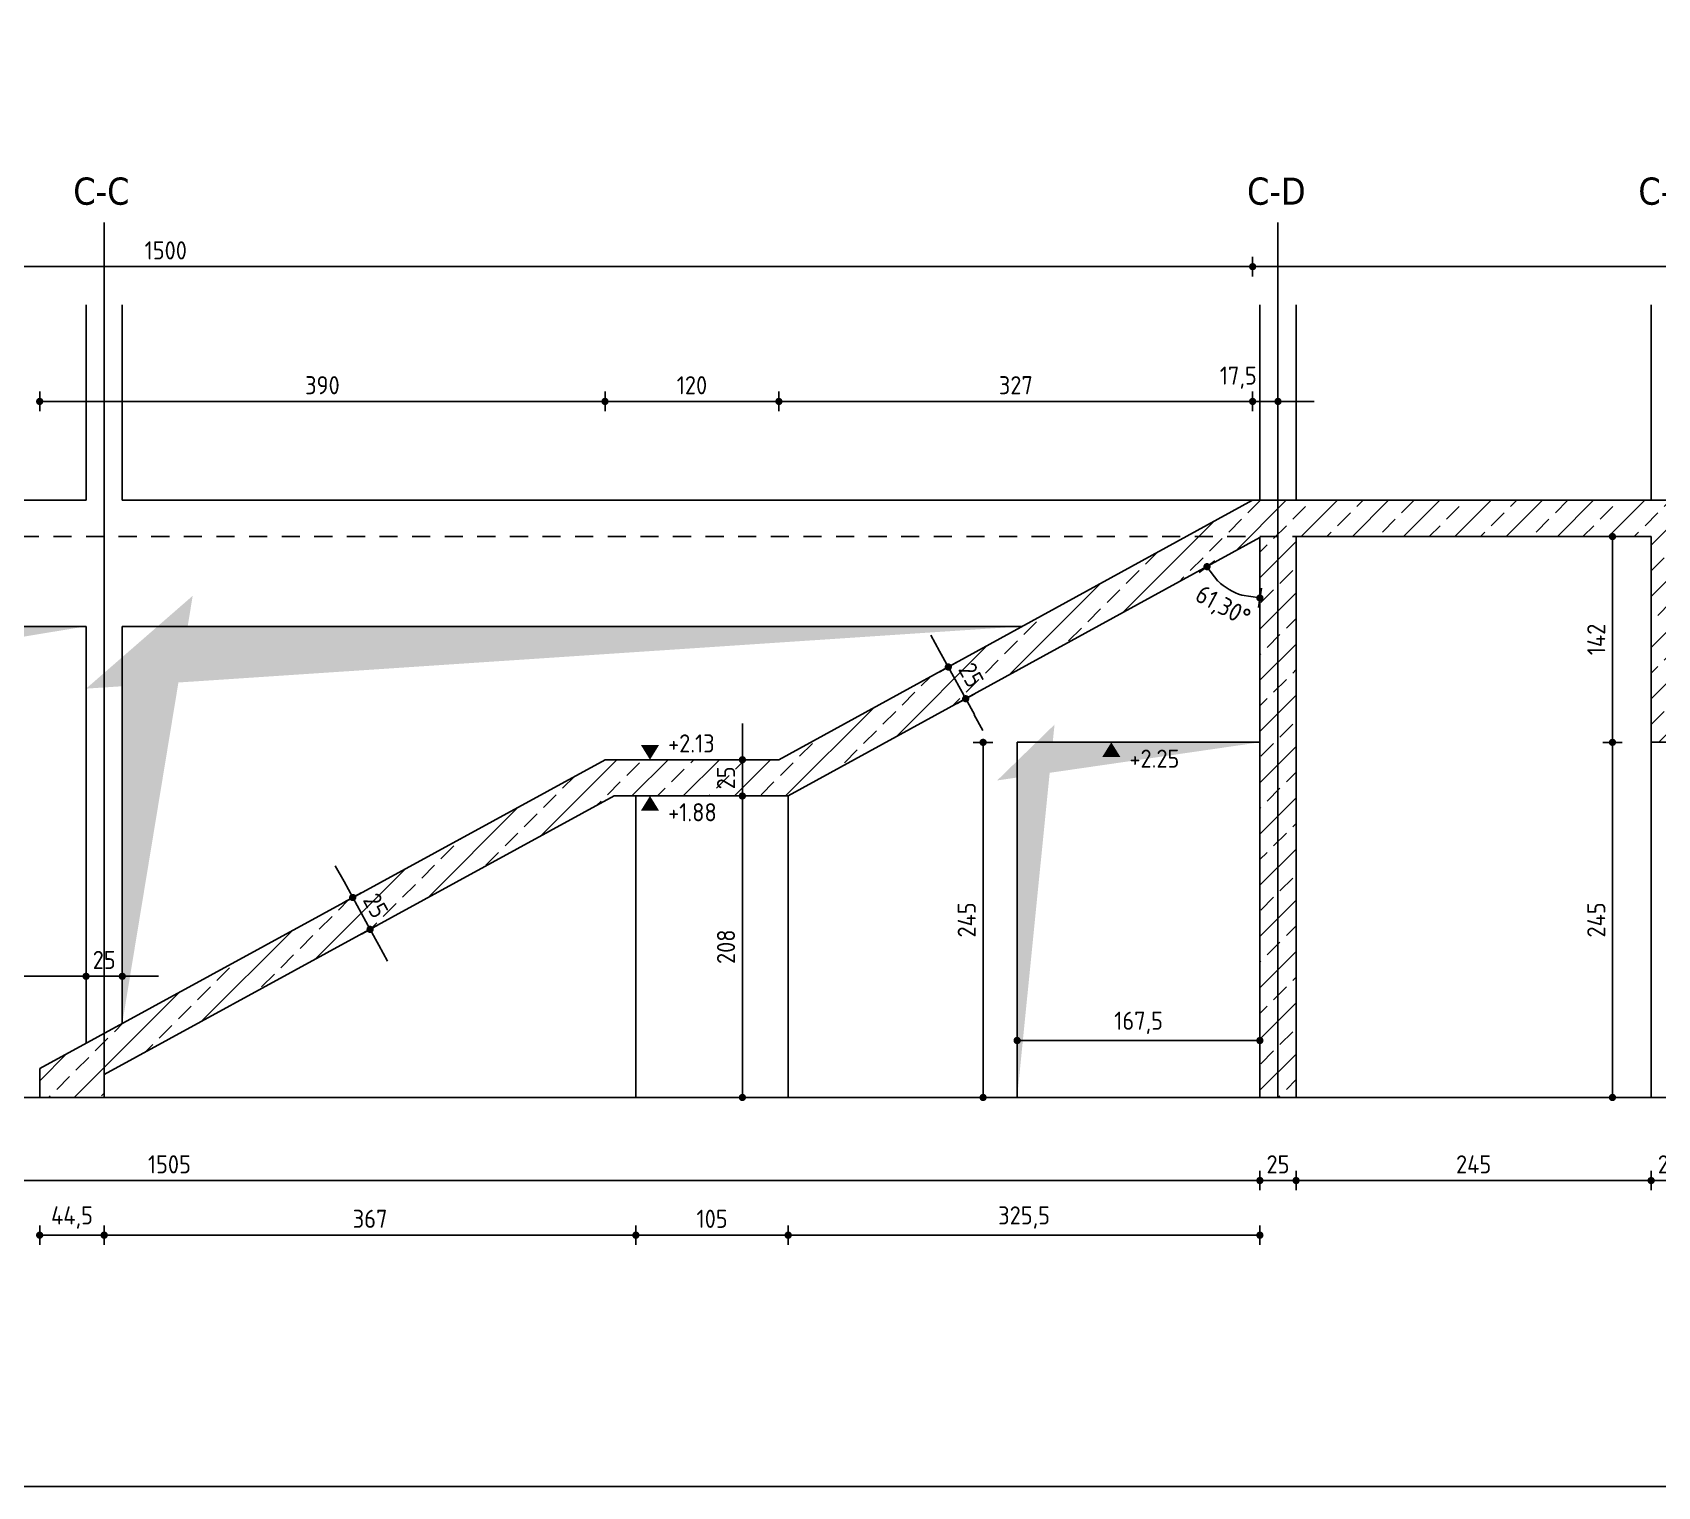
# Model space of a CAD drawing. Extents: x 399 to 532, y -4 to 185.
# Drawn here: x 432.1 to 443.31, y 143.67 to 153.7 of the extents above; entities that cross this region are included whole.
import ezdxf

# ---------------------------------------------------------------- set-up
doc = ezdxf.new("R2010")
doc.units = 0
doc.header["$LTSCALE"] = 0.5
doc.header["$MEASUREMENT"] = 0
doc.header["$PDMODE"] = 2
doc.linetypes.add('AUSGEZOGEN', pattern=[1000.01, 1000, 0.01])
doc.linetypes.add('HIDDEN', pattern=[0.375, 0.25, -0.125])
doc.layers.get('Defpoints').update_dxf_attribs({"linetype": 'CONTINUOUS'})
for name, color, linetype in [('ACHSEN', 7, 'CONTINUOUS'), ('BETON', 7, 'CONTINUOUS'), ('Decke', 7, 'CONTINUOUS'), ('koten', 7, 'CONTINUOUS'), ('MASSE', 7, 'CONTINUOUS'), ('OBJEKT', 7, 'CONTINUOUS'), ('RAHMEN', 7, 'CONTINUOUS'), ('SCHATTEN', 253, 'CONTINUOUS'), ('VERDECKT', 7, 'CONTINUOUS')]:
    doc.layers.add(name, color=color, linetype=linetype)
doc.layers.add('ANSICHTSFENSTER', color=7, linetype='CONTINUOUS', plot=False)
doc.styles.add('HELV', font='tahoma.ttf')
doc.styles.add('TXT', font='isocp.shx')
doc.dimstyles.new('DOT_I', dxfattribs={"dimscale": 0.5, "dimtxt": 0.25, "dimasz": 0.25, "dimexe": 0.1, "dimexo": 0.3, "dimgap": 0.1, "dimtad": 1, "dimdec": 3, "dimzin": 3, "dimtxsty": 'TXT', "dimblk": 'DOT', "dimblk1": 'DOT', "dimblk2": 'DOT', "dimsah": 1, "dimcen": 0.1, "dimse1": 1, "dimse2": 1, "dimazin": 0, "dimtfac": 1, "dimtdec": 4, "dimtix": 1, "dimtmove": 2, "dimatfit": 3, "dimldrblk": 'DOT', "dimfxl": 0.7, "dimfxlon": 1, "dimtvp": 1, "dimtolj": 1, "dimtzin": 0, "dimarcsym": 0})

# ---------------------------------------------------------------- blocks, each defined once
blk = doc.blocks.new('DOT')
at = {"layer": 'MASSE', "color": 7, "linetype": 'Continuous'}
for p, q in [((0, 0), (-1, 0)), ((0, 0.54), (0, -0.54))]:
    blk.add_line(p, q, dxfattribs=at)
at = {"layer": 'MASSE', "color": 7, "linetype": 'Continuous', "const_width": 0.2}
blk.add_lwpolyline([(-0.1, 0, 1), (0.1, 0, 1)], format="xyb", close=True, dxfattribs=at)
blk = doc.blocks.new('*D416')
at = {"layer": 'Defpoints', "color": 0, "linetype": 'AUSGEZOGEN', "transparency": 16777216}
for p in [(442.999, 148.807), (442.999, 146.357), (442.999, 146.357)]:
    blk.add_point(p, dxfattribs=at)
at = {"layer": 'MASSE', "color": 0, "linetype": 'AUSGEZOGEN', "lineweight": -2, "transparency": 16777216}
blk.add_line((442.999, 148.682), (442.999, 146.482), dxfattribs=at)
at = {"layer": 'MASSE', "color": 0, "linetype": 'AUSGEZOGEN', "lineweight": -2, "transparency": 16777216, "xscale": 0.125, "yscale": 0.125, "zscale": 0.125}
for p, rotation in [((442.999, 148.807), 90), ((442.999, 146.357), 270)]:
    blk.add_blockref('DOT', p, dxfattribs=dict(at, rotation=rotation))
at = {"layer": 'MASSE', "color": 0, "linetype": 'AUSGEZOGEN', "transparency": 16777216, "insert": (442.887, 147.582), "char_height": 0.125, "attachment_point": 5, "rotation": 90, "style": 'TXT'}
blk.add_mtext('\\A1;245', dxfattribs=at)
blk = doc.blocks.new('*D417')
at = {"layer": 'Defpoints', "color": 0, "linetype": 'AUSGEZOGEN', "transparency": 16777216}
for p in [(442.999, 150.227), (442.999, 150.227), (442.999, 148.807)]:
    blk.add_point(p, dxfattribs=at)
at = {"layer": 'MASSE', "color": 0, "linetype": 'AUSGEZOGEN', "lineweight": -2, "transparency": 16777216}
blk.add_line((442.999, 148.932), (442.999, 150.102), dxfattribs=at)
at = {"layer": 'MASSE', "color": 0, "linetype": 'AUSGEZOGEN', "lineweight": -2, "transparency": 16777216, "xscale": 0.125, "yscale": 0.125, "zscale": 0.125}
for p, rotation in [((442.999, 150.227), 90), ((442.999, 148.807), 270)]:
    blk.add_blockref('DOT', p, dxfattribs=dict(at, rotation=rotation))
at = {"layer": 'MASSE', "color": 0, "linetype": 'AUSGEZOGEN', "transparency": 16777216, "insert": (442.887, 149.517), "char_height": 0.125, "attachment_point": 5, "rotation": 90, "style": 'TXT'}
blk.add_mtext('\\A1;142', dxfattribs=at)
blk = doc.blocks.new('okrd_u')
at = {"layer": 'koten', "color": 7, "linetype": 'Continuous'}
blk.add_solid([(-0.125, -0.202), (0.125, -0.202), (0, 0)], dxfattribs=at)
at = {"layer": 'koten', "style": 'TXT'}
blk.add_attdef('OKRD', (0.25, -0.35), '', height=0.25, dxfattribs=at)
blk = doc.blocks.new('*D418')
at = {"layer": 'Defpoints', "color": 0, "linetype": 'AUSGEZOGEN', "transparency": 16777216}
for p in [(432.146, 145.407), (432.146, 145.407), (432.591, 145.407)]:
    blk.add_point(p, dxfattribs=at)
at = {"layer": 'MASSE', "color": 0, "linetype": 'AUSGEZOGEN', "lineweight": -2, "transparency": 16777216}
blk.add_line((432.466, 145.407), (432.271, 145.407), dxfattribs=at)
at = {"layer": 'MASSE', "color": 0, "linetype": 'AUSGEZOGEN', "lineweight": -2, "transparency": 16777216, "xscale": 0.125, "yscale": 0.125, "zscale": 0.125, "rotation": 180}
blk.add_blockref('DOT', (432.146, 145.407), dxfattribs=at)
at = {"layer": 'MASSE', "color": 0, "linetype": 'AUSGEZOGEN', "lineweight": -2, "transparency": 16777216, "xscale": 0.125, "yscale": 0.125, "zscale": 0.125}
blk.add_blockref('DOT', (432.591, 145.407), dxfattribs=at)
at = {"layer": 'MASSE', "color": 0, "linetype": 'AUSGEZOGEN', "transparency": 16777216, "insert": (432.369, 145.529), "char_height": 0.125, "attachment_point": 5, "style": 'TXT'}
blk.add_mtext('\\A1;44,5', dxfattribs=at)
blk = doc.blocks.new('*D419')
at = {"layer": 'Defpoints', "color": 0, "linetype": 'AUSGEZOGEN', "transparency": 16777216}
for p in [(432.591, 145.407), (436.26, 145.407), (436.26, 145.407)]:
    blk.add_point(p, dxfattribs=at)
at = {"layer": 'MASSE', "color": 0, "linetype": 'AUSGEZOGEN', "lineweight": -2, "transparency": 16777216}
blk.add_line((432.716, 145.407), (436.135, 145.407), dxfattribs=at)
at = {"layer": 'MASSE', "color": 0, "linetype": 'AUSGEZOGEN', "lineweight": -2, "transparency": 16777216, "xscale": 0.125, "yscale": 0.125, "zscale": 0.125, "rotation": 180}
blk.add_blockref('DOT', (432.591, 145.407), dxfattribs=at)
at = {"layer": 'MASSE', "color": 0, "linetype": 'AUSGEZOGEN', "lineweight": -2, "transparency": 16777216, "xscale": 0.125, "yscale": 0.125, "zscale": 0.125}
blk.add_blockref('DOT', (436.26, 145.407), dxfattribs=at)
at = {"layer": 'MASSE', "color": 0, "linetype": 'AUSGEZOGEN', "transparency": 16777216, "insert": (434.426, 145.52), "char_height": 0.125, "attachment_point": 5, "style": 'TXT'}
blk.add_mtext('\\A1;367', dxfattribs=at)
blk = doc.blocks.new('*D420')
at = {"layer": 'Defpoints', "color": 0, "linetype": 'AUSGEZOGEN', "transparency": 16777216}
for p in [(436.26, 145.407), (437.311, 145.407), (437.311, 145.407)]:
    blk.add_point(p, dxfattribs=at)
at = {"layer": 'MASSE', "color": 0, "linetype": 'AUSGEZOGEN', "lineweight": -2, "transparency": 16777216}
blk.add_line((436.385, 145.407), (437.186, 145.407), dxfattribs=at)
at = {"layer": 'MASSE', "color": 0, "linetype": 'AUSGEZOGEN', "lineweight": -2, "transparency": 16777216, "xscale": 0.125, "yscale": 0.125, "zscale": 0.125, "rotation": 180}
blk.add_blockref('DOT', (436.26, 145.407), dxfattribs=at)
at = {"layer": 'MASSE', "color": 0, "linetype": 'AUSGEZOGEN', "lineweight": -2, "transparency": 16777216, "xscale": 0.125, "yscale": 0.125, "zscale": 0.125}
blk.add_blockref('DOT', (437.311, 145.407), dxfattribs=at)
at = {"layer": 'MASSE', "color": 0, "linetype": 'AUSGEZOGEN', "transparency": 16777216, "insert": (436.786, 145.52), "char_height": 0.125, "attachment_point": 5, "style": 'TXT'}
blk.add_mtext('\\A1;105', dxfattribs=at)
blk = doc.blocks.new('*D421')
at = {"layer": 'Defpoints', "color": 0, "linetype": 'AUSGEZOGEN', "transparency": 16777216}
for p in [(437.311, 145.407), (440.566, 145.407), (440.566, 145.407)]:
    blk.add_point(p, dxfattribs=at)
at = {"layer": 'MASSE', "color": 0, "linetype": 'AUSGEZOGEN', "lineweight": -2, "transparency": 16777216}
blk.add_line((437.436, 145.407), (440.441, 145.407), dxfattribs=at)
at = {"layer": 'MASSE', "color": 0, "linetype": 'AUSGEZOGEN', "lineweight": -2, "transparency": 16777216, "xscale": 0.125, "yscale": 0.125, "zscale": 0.125, "rotation": 180}
blk.add_blockref('DOT', (437.311, 145.407), dxfattribs=at)
at = {"layer": 'MASSE', "color": 0, "linetype": 'AUSGEZOGEN', "lineweight": -2, "transparency": 16777216, "xscale": 0.125, "yscale": 0.125, "zscale": 0.125}
blk.add_blockref('DOT', (440.566, 145.407), dxfattribs=at)
at = {"layer": 'MASSE', "color": 0, "linetype": 'AUSGEZOGEN', "transparency": 16777216, "insert": (438.939, 145.529), "char_height": 0.125, "attachment_point": 5, "style": 'TXT'}
blk.add_mtext('\\A1;325,5', dxfattribs=at)
blk = doc.blocks.new('*D422')
at = {"layer": 'Defpoints', "color": 0, "linetype": 'AUSGEZOGEN', "transparency": 16777216}
for p in [(432.146, 151.159), (432.146, 151.159), (436.047, 151.159)]:
    blk.add_point(p, dxfattribs=at)
at = {"layer": 'MASSE', "color": 0, "linetype": 'AUSGEZOGEN', "lineweight": -2, "transparency": 16777216}
blk.add_line((435.922, 151.159), (432.271, 151.159), dxfattribs=at)
at = {"layer": 'MASSE', "color": 0, "linetype": 'AUSGEZOGEN', "lineweight": -2, "transparency": 16777216, "xscale": 0.125, "yscale": 0.125, "zscale": 0.125, "rotation": 180}
blk.add_blockref('DOT', (432.146, 151.159), dxfattribs=at)
at = {"layer": 'MASSE', "color": 0, "linetype": 'AUSGEZOGEN', "lineweight": -2, "transparency": 16777216, "xscale": 0.125, "yscale": 0.125, "zscale": 0.125}
blk.add_blockref('DOT', (436.047, 151.159), dxfattribs=at)
at = {"layer": 'MASSE', "color": 0, "linetype": 'AUSGEZOGEN', "transparency": 16777216, "insert": (434.097, 151.271), "char_height": 0.125, "attachment_point": 5, "style": 'TXT'}
blk.add_mtext('\\A1;390', dxfattribs=at)
blk = doc.blocks.new('*D423')
at = {"layer": 'Defpoints', "color": 0, "linetype": 'AUSGEZOGEN', "transparency": 16777216}
for p in [(436.047, 151.159), (437.247, 151.159), (437.247, 151.159)]:
    blk.add_point(p, dxfattribs=at)
at = {"layer": 'MASSE', "color": 0, "linetype": 'AUSGEZOGEN', "lineweight": -2, "transparency": 16777216}
blk.add_line((436.172, 151.159), (437.122, 151.159), dxfattribs=at)
at = {"layer": 'MASSE', "color": 0, "linetype": 'AUSGEZOGEN', "lineweight": -2, "transparency": 16777216, "xscale": 0.125, "yscale": 0.125, "zscale": 0.125, "rotation": 180}
blk.add_blockref('DOT', (436.047, 151.159), dxfattribs=at)
at = {"layer": 'MASSE', "color": 0, "linetype": 'AUSGEZOGEN', "lineweight": -2, "transparency": 16777216, "xscale": 0.125, "yscale": 0.125, "zscale": 0.125}
blk.add_blockref('DOT', (437.247, 151.159), dxfattribs=at)
at = {"layer": 'MASSE', "color": 0, "linetype": 'AUSGEZOGEN', "transparency": 16777216, "insert": (436.647, 151.271), "char_height": 0.125, "attachment_point": 5, "style": 'TXT'}
blk.add_mtext('\\A1;120', dxfattribs=at)
blk = doc.blocks.new('*D424')
at = {"layer": 'Defpoints', "color": 0, "linetype": 'AUSGEZOGEN', "transparency": 16777216}
for p in [(437.247, 151.159), (440.516, 151.159), (440.516, 151.159)]:
    blk.add_point(p, dxfattribs=at)
at = {"layer": 'MASSE', "color": 0, "linetype": 'AUSGEZOGEN', "lineweight": -2, "transparency": 16777216}
blk.add_line((437.372, 151.159), (440.391, 151.159), dxfattribs=at)
at = {"layer": 'MASSE', "color": 0, "linetype": 'AUSGEZOGEN', "lineweight": -2, "transparency": 16777216, "xscale": 0.125, "yscale": 0.125, "zscale": 0.125, "rotation": 180}
blk.add_blockref('DOT', (437.247, 151.159), dxfattribs=at)
at = {"layer": 'MASSE', "color": 0, "linetype": 'AUSGEZOGEN', "lineweight": -2, "transparency": 16777216, "xscale": 0.125, "yscale": 0.125, "zscale": 0.125}
blk.add_blockref('DOT', (440.516, 151.159), dxfattribs=at)
at = {"layer": 'MASSE', "color": 0, "linetype": 'AUSGEZOGEN', "transparency": 16777216, "insert": (438.882, 151.271), "char_height": 0.125, "attachment_point": 5, "style": 'TXT'}
blk.add_mtext('\\A1;327', dxfattribs=at)
blk = doc.blocks.new('okrd_o')
at = {"layer": 'koten', "color": 7, "linetype": 'Continuous'}
blk.add_solid([(-0.125, 0.202), (0.125, 0.202), (0, 0)], dxfattribs=at)
at = {"layer": 'koten', "style": 'TXT'}
blk.add_attdef('OKRD', (0.25, 0.1), '', height=0.25, dxfattribs=at)
blk = doc.blocks.new('*D337')
at = {"layer": 'Defpoints', "color": 0, "linetype": 'AUSGEZOGEN', "transparency": 16777216}
for p in [(425.516, 145.784), (440.566, 145.784), (440.566, 145.784)]:
    blk.add_point(p, dxfattribs=at)
at = {"layer": 'MASSE', "color": 0, "linetype": 'AUSGEZOGEN', "lineweight": -2, "transparency": 16777216}
blk.add_line((425.641, 145.784), (440.441, 145.784), dxfattribs=at)
at = {"layer": 'MASSE', "color": 0, "linetype": 'AUSGEZOGEN', "lineweight": -2, "transparency": 16777216, "xscale": 0.125, "yscale": 0.125, "zscale": 0.125, "rotation": 180}
blk.add_blockref('DOT', (425.516, 145.784), dxfattribs=at)
at = {"layer": 'MASSE', "color": 0, "linetype": 'AUSGEZOGEN', "lineweight": -2, "transparency": 16777216, "xscale": 0.125, "yscale": 0.125, "zscale": 0.125}
blk.add_blockref('DOT', (440.566, 145.784), dxfattribs=at)
at = {"layer": 'MASSE', "color": 0, "linetype": 'AUSGEZOGEN', "transparency": 16777216, "insert": (433.041, 145.896), "char_height": 0.125, "attachment_point": 5, "style": 'TXT'}
blk.add_mtext('\\A1;1505', dxfattribs=at)
blk = doc.blocks.new('*D338')
at = {"layer": 'Defpoints', "color": 0, "linetype": 'AUSGEZOGEN', "transparency": 16777216}
for p in [(440.566, 145.784), (440.816, 145.784), (440.816, 145.784)]:
    blk.add_point(p, dxfattribs=at)
at = {"layer": 'MASSE', "color": 0, "linetype": 'AUSGEZOGEN', "lineweight": -2, "transparency": 16777216}
for p, q in [((440.441, 145.784), (440.316, 145.784)), ((440.566, 145.784), (440.816, 145.784)), ((440.941, 145.784), (441.066, 145.784))]:
    blk.add_line(p, q, dxfattribs=at)
at = {"layer": 'MASSE', "color": 0, "linetype": 'AUSGEZOGEN', "lineweight": -2, "transparency": 16777216, "xscale": 0.125, "yscale": 0.125, "zscale": 0.125}
blk.add_blockref('DOT', (440.566, 145.784), dxfattribs=at)
at = {"layer": 'MASSE', "color": 0, "linetype": 'AUSGEZOGEN', "lineweight": -2, "transparency": 16777216, "xscale": 0.125, "yscale": 0.125, "zscale": 0.125, "rotation": 180}
blk.add_blockref('DOT', (440.816, 145.784), dxfattribs=at)
at = {"layer": 'MASSE', "color": 0, "linetype": 'AUSGEZOGEN', "transparency": 16777216, "insert": (440.691, 145.896), "char_height": 0.125, "attachment_point": 5, "style": 'TXT'}
blk.add_mtext('\\A1;25', dxfattribs=at)
blk = doc.blocks.new('*D339')
at = {"layer": 'Defpoints', "color": 0, "linetype": 'AUSGEZOGEN', "transparency": 16777216}
for p in [(440.816, 145.784), (443.266, 145.784), (443.266, 145.784)]:
    blk.add_point(p, dxfattribs=at)
at = {"layer": 'MASSE', "color": 0, "linetype": 'AUSGEZOGEN', "lineweight": -2, "transparency": 16777216}
blk.add_line((440.941, 145.784), (443.141, 145.784), dxfattribs=at)
at = {"layer": 'MASSE', "color": 0, "linetype": 'AUSGEZOGEN', "lineweight": -2, "transparency": 16777216, "xscale": 0.125, "yscale": 0.125, "zscale": 0.125, "rotation": 180}
blk.add_blockref('DOT', (440.816, 145.784), dxfattribs=at)
at = {"layer": 'MASSE', "color": 0, "linetype": 'AUSGEZOGEN', "lineweight": -2, "transparency": 16777216, "xscale": 0.125, "yscale": 0.125, "zscale": 0.125}
blk.add_blockref('DOT', (443.266, 145.784), dxfattribs=at)
at = {"layer": 'MASSE', "color": 0, "linetype": 'AUSGEZOGEN', "transparency": 16777216, "insert": (442.041, 145.896), "char_height": 0.125, "attachment_point": 5, "style": 'TXT'}
blk.add_mtext('\\A1;245', dxfattribs=at)
blk = doc.blocks.new('*D340')
at = {"layer": 'Defpoints', "color": 0, "linetype": 'AUSGEZOGEN', "transparency": 16777216}
for p in [(443.266, 145.784), (443.516, 145.784), (443.516, 145.784)]:
    blk.add_point(p, dxfattribs=at)
at = {"layer": 'MASSE', "color": 0, "linetype": 'AUSGEZOGEN', "lineweight": -2, "transparency": 16777216}
for p, q in [((443.141, 145.784), (443.016, 145.784)), ((443.266, 145.784), (443.516, 145.784)), ((443.641, 145.784), (443.766, 145.784))]:
    blk.add_line(p, q, dxfattribs=at)
at = {"layer": 'MASSE', "color": 0, "linetype": 'AUSGEZOGEN', "lineweight": -2, "transparency": 16777216, "xscale": 0.125, "yscale": 0.125, "zscale": 0.125}
blk.add_blockref('DOT', (443.266, 145.784), dxfattribs=at)
at = {"layer": 'MASSE', "color": 0, "linetype": 'AUSGEZOGEN', "lineweight": -2, "transparency": 16777216, "xscale": 0.125, "yscale": 0.125, "zscale": 0.125, "rotation": 180}
blk.add_blockref('DOT', (443.516, 145.784), dxfattribs=at)
at = {"layer": 'MASSE', "color": 0, "linetype": 'AUSGEZOGEN', "transparency": 16777216, "insert": (443.391, 145.896), "char_height": 0.125, "attachment_point": 5, "style": 'TXT'}
blk.add_mtext('\\A1;25', dxfattribs=at)
blk = doc.blocks.new('*D379')
at = {"layer": 'Defpoints', "color": 0, "linetype": 'AUSGEZOGEN', "transparency": 16777216}
for p in [(425.516, 152.089), (440.516, 152.089), (440.516, 152.089)]:
    blk.add_point(p, dxfattribs=at)
at = {"layer": 'MASSE', "color": 0, "linetype": 'AUSGEZOGEN', "lineweight": -2, "transparency": 16777216}
blk.add_line((425.641, 152.089), (440.391, 152.089), dxfattribs=at)
at = {"layer": 'MASSE', "color": 0, "linetype": 'AUSGEZOGEN', "lineweight": -2, "transparency": 16777216, "xscale": 0.125, "yscale": 0.125, "zscale": 0.125, "rotation": 180}
blk.add_blockref('DOT', (425.516, 152.089), dxfattribs=at)
at = {"layer": 'MASSE', "color": 0, "linetype": 'AUSGEZOGEN', "lineweight": -2, "transparency": 16777216, "xscale": 0.125, "yscale": 0.125, "zscale": 0.125}
blk.add_blockref('DOT', (440.516, 152.089), dxfattribs=at)
at = {"layer": 'MASSE', "color": 0, "linetype": 'AUSGEZOGEN', "transparency": 16777216, "insert": (433.016, 152.201), "char_height": 0.125, "attachment_point": 5, "style": 'TXT'}
blk.add_mtext('\\A1;1500', dxfattribs=at)
blk = doc.blocks.new('*D380')
at = {"layer": 'Defpoints', "color": 0, "linetype": 'AUSGEZOGEN', "transparency": 16777216}
for p in [(440.516, 152.089), (449.441, 152.089), (449.441, 152.089)]:
    blk.add_point(p, dxfattribs=at)
at = {"layer": 'MASSE', "color": 0, "linetype": 'AUSGEZOGEN', "lineweight": -2, "transparency": 16777216}
blk.add_line((440.641, 152.089), (449.316, 152.089), dxfattribs=at)
at = {"layer": 'MASSE', "color": 0, "linetype": 'AUSGEZOGEN', "lineweight": -2, "transparency": 16777216, "xscale": 0.125, "yscale": 0.125, "zscale": 0.125, "rotation": 180}
blk.add_blockref('DOT', (440.516, 152.089), dxfattribs=at)
at = {"layer": 'MASSE', "color": 0, "linetype": 'AUSGEZOGEN', "lineweight": -2, "transparency": 16777216, "xscale": 0.125, "yscale": 0.125, "zscale": 0.125}
blk.add_blockref('DOT', (449.441, 152.089), dxfattribs=at)
at = {"layer": 'MASSE', "color": 0, "linetype": 'AUSGEZOGEN', "transparency": 16777216, "insert": (444.979, 152.211), "char_height": 0.125, "attachment_point": 5, "style": 'TXT'}
blk.add_mtext('\\A1;892,5', dxfattribs=at)
blk = doc.blocks.new('*D382')
at = {"layer": 'Defpoints', "color": 0, "linetype": 'AUSGEZOGEN', "transparency": 16777216}
for p in [(440.516, 151.159), (440.516, 151.159), (440.691, 151.159)]:
    blk.add_point(p, dxfattribs=at)
at = {"layer": 'MASSE', "color": 0, "linetype": 'AUSGEZOGEN', "lineweight": -2, "transparency": 16777216}
for p, q in [((440.391, 151.159), (440.266, 151.159)), ((440.691, 151.159), (440.516, 151.159)), ((440.816, 151.159), (440.941, 151.159))]:
    blk.add_line(p, q, dxfattribs=at)
at = {"layer": 'MASSE', "color": 0, "linetype": 'AUSGEZOGEN', "lineweight": -2, "transparency": 16777216, "xscale": 0.125, "yscale": 0.125, "zscale": 0.125}
blk.add_blockref('DOT', (440.516, 151.159), dxfattribs=at)
at = {"layer": 'MASSE', "color": 0, "linetype": 'AUSGEZOGEN', "lineweight": -2, "transparency": 16777216, "xscale": 0.125, "yscale": 0.125, "zscale": 0.125, "rotation": 180}
blk.add_blockref('DOT', (440.691, 151.159), dxfattribs=at)
at = {"layer": 'MASSE', "color": 0, "linetype": 'AUSGEZOGEN', "transparency": 16777216, "insert": (440.417, 151.323), "char_height": 0.125, "attachment_point": 5, "style": 'TXT'}
blk.add_mtext('\\A1;17,5', dxfattribs=at)
blk = doc.blocks.new('*D320')
at = {"layer": 'Defpoints', "color": 0, "linetype": 'AUSGEZOGEN', "transparency": 16777216}
for p in [(438.891, 146.75), (438.891, 146.75), (440.566, 146.75)]:
    blk.add_point(p, dxfattribs=at)
at = {"layer": 'MASSE', "color": 0, "linetype": 'AUSGEZOGEN', "lineweight": -2, "transparency": 16777216}
blk.add_line((440.441, 146.75), (439.016, 146.75), dxfattribs=at)
at = {"layer": 'MASSE', "color": 0, "linetype": 'AUSGEZOGEN', "lineweight": -2, "transparency": 16777216, "xscale": 0.125, "yscale": 0.125, "zscale": 0.125, "rotation": 180}
blk.add_blockref('DOT', (438.891, 146.75), dxfattribs=at)
at = {"layer": 'MASSE', "color": 0, "linetype": 'AUSGEZOGEN', "lineweight": -2, "transparency": 16777216, "xscale": 0.125, "yscale": 0.125, "zscale": 0.125}
blk.add_blockref('DOT', (440.566, 146.75), dxfattribs=at)
at = {"layer": 'MASSE', "color": 0, "linetype": 'AUSGEZOGEN', "transparency": 16777216, "insert": (439.729, 146.872), "char_height": 0.125, "attachment_point": 5, "style": 'TXT'}
blk.add_mtext('\\A1;167,5', dxfattribs=at)
blk = doc.blocks.new('*D321')
at = {"layer": 'Defpoints', "color": 0, "linetype": 'AUSGEZOGEN', "transparency": 16777216}
for p in [(438.656, 148.807), (438.656, 148.807), (438.656, 146.357)]:
    blk.add_point(p, dxfattribs=at)
at = {"layer": 'MASSE', "color": 0, "linetype": 'AUSGEZOGEN', "lineweight": -2, "transparency": 16777216}
blk.add_line((438.656, 146.482), (438.656, 148.682), dxfattribs=at)
at = {"layer": 'MASSE', "color": 0, "linetype": 'AUSGEZOGEN', "lineweight": -2, "transparency": 16777216, "xscale": 0.125, "yscale": 0.125, "zscale": 0.125}
for p, rotation in [((438.656, 148.807), 90), ((438.656, 146.357), 270)]:
    blk.add_blockref('DOT', p, dxfattribs=dict(at, rotation=rotation))
at = {"layer": 'MASSE', "color": 0, "linetype": 'AUSGEZOGEN', "transparency": 16777216, "insert": (438.543, 147.582), "char_height": 0.125, "attachment_point": 5, "rotation": 90, "style": 'TXT'}
blk.add_mtext('\\A1;245', dxfattribs=at)
blk = doc.blocks.new('*D295')
at = {"layer": 'Defpoints', "color": 0, "linetype": 'AUSGEZOGEN', "transparency": 16777216}
for p in [(434.306, 147.737), (434.306, 147.737), (434.426, 147.517)]:
    blk.add_point(p, dxfattribs=at)
at = {"layer": 'MASSE', "color": 0, "linetype": 'AUSGEZOGEN', "lineweight": -2, "transparency": 16777216}
for p, q in [((434.246, 147.846), (434.186, 147.956)), ((434.426, 147.517), (434.306, 147.737)), ((434.486, 147.407), (434.546, 147.298))]:
    blk.add_line(p, q, dxfattribs=at)
at = {"layer": 'MASSE', "color": 0, "linetype": 'AUSGEZOGEN', "lineweight": -2, "transparency": 16777216, "xscale": 0.125, "yscale": 0.125, "zscale": 0.125}
for p, rotation in [((434.306, 147.737), 298.6332514174077), ((434.426, 147.517), 118.6332514174077)]:
    blk.add_blockref('DOT', p, dxfattribs=dict(at, rotation=rotation))
at = {"layer": 'MASSE', "color": 0, "linetype": 'AUSGEZOGEN', "transparency": 16777216, "insert": (434.465, 147.681), "char_height": 0.125, "attachment_point": 5, "rotation": 298.6333, "style": 'TXT'}
blk.add_mtext('\\A1;25', dxfattribs=at)
blk = doc.blocks.new('*D762')
at = {"layer": 'Defpoints', "color": 0, "linetype": 'AUSGEZOGEN', "transparency": 16777216}
for p in [(440.566, 150.22), (440.566, 150.22), (440.293, 149.905), (437.311, 148.437), (440.566, 146.357)]:
    blk.add_point(p, dxfattribs=at)
at = {"layer": 'MASSE', "color": 0, "linetype": 'AUSGEZOGEN', "lineweight": -2, "transparency": 16777216}
blk.add_arc((440.566, 150.22), 0.417, 225.9589, 252.745, dxfattribs=at)
at = {"layer": 'MASSE', "color": 0, "linetype": 'AUSGEZOGEN', "lineweight": -2, "transparency": 16777216, "xscale": 0.125, "yscale": 0.125, "zscale": 0.125}
for p, rotation in [((440.201, 150.019), 127.3314381436002), ((440.566, 149.803), 351.3725195873625)]:
    blk.add_blockref('DOT', p, dxfattribs=dict(at, rotation=rotation))
at = {"layer": 'MASSE', "color": 0, "linetype": 'AUSGEZOGEN', "transparency": 16777216, "insert": (440.306, 149.738), "char_height": 0.125, "attachment_point": 5, "rotation": 331.6432, "style": 'TXT'}
blk.add_mtext('\\A1;61,30°', dxfattribs=at)
blk = doc.blocks.new('*D260')
at = {"layer": 'Defpoints', "color": 0, "linetype": 'AUSGEZOGEN', "transparency": 16777216}
for p in [(438.416, 149.327), (438.416, 149.327), (438.536, 149.108)]:
    blk.add_point(p, dxfattribs=at)
at = {"layer": 'MASSE', "color": 0, "linetype": 'AUSGEZOGEN', "lineweight": -2, "transparency": 16777216}
for p, q in [((438.356, 149.437), (438.296, 149.547)), ((438.536, 149.108), (438.416, 149.327)), ((438.595, 148.998), (438.655, 148.888))]:
    blk.add_line(p, q, dxfattribs=at)
at = {"layer": 'MASSE', "color": 0, "linetype": 'AUSGEZOGEN', "lineweight": -2, "transparency": 16777216, "xscale": 0.125, "yscale": 0.125, "zscale": 0.125}
for p, rotation in [((438.416, 149.327), 298.6332514174077), ((438.536, 149.108), 118.6332514174077)]:
    blk.add_blockref('DOT', p, dxfattribs=dict(at, rotation=rotation))
at = {"layer": 'MASSE', "color": 0, "linetype": 'AUSGEZOGEN', "transparency": 16777216, "insert": (438.574, 149.272), "char_height": 0.125, "attachment_point": 5, "rotation": 298.6333, "style": 'TXT'}
blk.add_mtext('\\A1;25', dxfattribs=at)
blk = doc.blocks.new('*D261')
at = {"layer": 'Defpoints', "color": 0, "linetype": 'AUSGEZOGEN', "transparency": 16777216}
for p in [(436.995, 148.687), (436.995, 148.437), (436.995, 148.437)]:
    blk.add_point(p, dxfattribs=at)
at = {"layer": 'MASSE', "color": 0, "linetype": 'AUSGEZOGEN', "lineweight": -2, "transparency": 16777216}
for p, q in [((436.995, 148.812), (436.995, 148.937)), ((436.995, 148.687), (436.995, 148.437)), ((436.995, 148.312), (436.995, 148.187))]:
    blk.add_line(p, q, dxfattribs=at)
at = {"layer": 'MASSE', "color": 0, "linetype": 'AUSGEZOGEN', "lineweight": -2, "transparency": 16777216, "xscale": 0.125, "yscale": 0.125, "zscale": 0.125}
for p, rotation in [((436.995, 148.687), 270), ((436.995, 148.437), 90)]:
    blk.add_blockref('DOT', p, dxfattribs=dict(at, rotation=rotation))
at = {"layer": 'MASSE', "color": 0, "linetype": 'AUSGEZOGEN', "transparency": 16777216, "insert": (436.882, 148.562), "char_height": 0.125, "attachment_point": 5, "rotation": 90, "style": 'TXT'}
blk.add_mtext('\\A1;25', dxfattribs=at)
blk = doc.blocks.new('*D272')
at = {"layer": 'Defpoints', "color": 0, "linetype": 'AUSGEZOGEN', "transparency": 16777216}
for p in [(430.016, 147.193), (432.466, 147.193), (432.466, 147.193)]:
    blk.add_point(p, dxfattribs=at)
at = {"layer": 'MASSE', "color": 0, "linetype": 'AUSGEZOGEN', "lineweight": -2, "transparency": 16777216}
blk.add_line((430.141, 147.193), (432.341, 147.193), dxfattribs=at)
at = {"layer": 'MASSE', "color": 0, "linetype": 'AUSGEZOGEN', "lineweight": -2, "transparency": 16777216, "xscale": 0.125, "yscale": 0.125, "zscale": 0.125, "rotation": 180}
blk.add_blockref('DOT', (430.016, 147.193), dxfattribs=at)
at = {"layer": 'MASSE', "color": 0, "linetype": 'AUSGEZOGEN', "lineweight": -2, "transparency": 16777216, "xscale": 0.125, "yscale": 0.125, "zscale": 0.125}
blk.add_blockref('DOT', (432.466, 147.193), dxfattribs=at)
at = {"layer": 'MASSE', "color": 0, "linetype": 'AUSGEZOGEN', "transparency": 16777216, "insert": (431.241, 147.306), "char_height": 0.125, "attachment_point": 5, "style": 'TXT'}
blk.add_mtext('\\A1;245', dxfattribs=at)
blk = doc.blocks.new('*D273')
at = {"layer": 'Defpoints', "color": 0, "linetype": 'AUSGEZOGEN', "transparency": 16777216}
for p in [(432.466, 147.193), (432.716, 147.193), (432.716, 147.193)]:
    blk.add_point(p, dxfattribs=at)
at = {"layer": 'MASSE', "color": 0, "linetype": 'AUSGEZOGEN', "lineweight": -2, "transparency": 16777216}
for p, q in [((432.341, 147.193), (432.216, 147.193)), ((432.466, 147.193), (432.716, 147.193)), ((432.841, 147.193), (432.966, 147.193))]:
    blk.add_line(p, q, dxfattribs=at)
at = {"layer": 'MASSE', "color": 0, "linetype": 'AUSGEZOGEN', "lineweight": -2, "transparency": 16777216, "xscale": 0.125, "yscale": 0.125, "zscale": 0.125}
blk.add_blockref('DOT', (432.466, 147.193), dxfattribs=at)
at = {"layer": 'MASSE', "color": 0, "linetype": 'AUSGEZOGEN', "lineweight": -2, "transparency": 16777216, "xscale": 0.125, "yscale": 0.125, "zscale": 0.125, "rotation": 180}
blk.add_blockref('DOT', (432.716, 147.193), dxfattribs=at)
at = {"layer": 'MASSE', "color": 0, "linetype": 'AUSGEZOGEN', "transparency": 16777216, "insert": (432.591, 147.306), "char_height": 0.125, "attachment_point": 5, "style": 'TXT'}
blk.add_mtext('\\A1;25', dxfattribs=at)
blk = doc.blocks.new('*D296')
at = {"layer": 'Defpoints', "color": 0, "linetype": 'AUSGEZOGEN', "transparency": 16777216}
for p in [(436.995, 148.437), (436.995, 148.437), (436.995, 146.357)]:
    blk.add_point(p, dxfattribs=at)
at = {"layer": 'MASSE', "color": 0, "linetype": 'AUSGEZOGEN', "lineweight": -2, "transparency": 16777216}
blk.add_line((436.995, 146.482), (436.995, 148.312), dxfattribs=at)
at = {"layer": 'MASSE', "color": 0, "linetype": 'AUSGEZOGEN', "lineweight": -2, "transparency": 16777216, "xscale": 0.125, "yscale": 0.125, "zscale": 0.125}
for p, rotation in [((436.995, 148.437), 90), ((436.995, 146.357), 270)]:
    blk.add_blockref('DOT', p, dxfattribs=dict(at, rotation=rotation))
at = {"layer": 'MASSE', "color": 0, "linetype": 'AUSGEZOGEN', "transparency": 16777216, "insert": (436.882, 147.397), "char_height": 0.125, "attachment_point": 5, "rotation": 90, "style": 'TXT'}
blk.add_mtext('\\A1;208', dxfattribs=at)

msp = doc.modelspace()

# ---------------------------------------------------------------- hatches: boundary and pattern name
at = {"layer": 'RAHMEN', "linetype": 'AUSGEZOGEN'}
h = msp.add_hatch(dxfattribs=at)
h.set_pattern_fill('ANSI33', color=9, style=0, double=1)
h.set_pattern_definition([(45, (0, 121.6197), (-0.1767767, 0.1767767), []), (45, (0.17678, 121.6197), (-0.1767767, 0.1767767), [0.125, -0.0625])])
h.paths.add_polyline_path([(432.591, 146.3573), (432.146, 146.3573), (432.146, 146.5573), (436.0472, 148.6873), (437.247, 148.6873), (440.516, 150.4773), (449.441, 150.4773), (449.441, 151.4073), (449.691, 151.4073), (449.691, 149.6073), (449.441, 149.6073), (449.441, 150.2273), (443.516, 150.2273), (443.516, 148.8073), (443.266, 148.8073), (443.266, 150.2273), (440.816, 150.2273), (440.816, 146.3573), (440.566, 146.3573), (440.566, 150.2196), (437.311, 148.4373), (436.111, 148.4373), (432.591, 146.5154)])

# ---------------------------------------------------------------- linework, layer by layer
at = {"layer": 'ACHSEN', "color": 140, "linetype": 'AUSGEZOGEN'}
for p, q in [((432.591, 152.3945), (432.591, 146.3573)), ((440.691, 152.3945), (440.691, 146.3573))]:
    msp.add_line(p, q, dxfattribs=at)
at = {"layer": 'ANSICHTSFENSTER', "color": 2, "linetype": 'AUSGEZOGEN'}
msp.add_lwpolyline([(415.629, 143.6732), (484.7996, 143.6732), (484.7996, 185.2232), (415.629, 185.2232)], close=True, dxfattribs=at)
at = {"layer": 'BETON', "color": 6, "linetype": 'AUSGEZOGEN'}
for p, q in [((437.247, 148.6873), (440.516, 150.4773)), ((449.441, 150.4773), (440.516, 150.4773)), ((437.311, 148.4373), (440.566, 150.2196)), ((440.566, 150.2196), (440.566, 146.3573)), ((443.266, 150.2273), (440.816, 150.2273)), ((440.816, 150.2273), (440.816, 146.3573)), ((443.266, 150.2273), (443.266, 148.8073)), ((443.516, 148.8073), (443.266, 148.8073)), ((432.146, 146.5573), (436.0472, 148.6873)), ((437.247, 148.6873), (436.0472, 148.6873)), ((432.591, 146.5154), (436.111, 148.4373)), ((437.311, 148.4373), (436.111, 148.4373)), ((432.146, 146.5573), (432.146, 146.3573)), ((432.591, 146.5154), (432.591, 146.3573))]:
    msp.add_line(p, q, dxfattribs=at)
at = {"layer": 'Decke', "linetype": 'Continuous'}
for p, q in [((432.466, 151.8247), (432.466, 150.4773)), ((432.716, 151.8247), (432.716, 150.4773)), ((440.566, 151.8247), (440.566, 150.4773)), ((440.816, 151.8247), (440.816, 150.4773)), ((443.266, 151.8247), (443.266, 150.4773)), ((432.466, 150.4773), (430.016, 150.4773)), ((440.516, 150.4773), (432.716, 150.4773)), ((432.466, 149.6073), (430.016, 149.6073)), ((432.466, 149.6073), (432.466, 146.732)), ((438.9272, 149.6073), (432.716, 149.6073)), ((432.716, 149.6073), (432.716, 146.8685)), ((440.566, 148.8073), (438.891, 148.8073)), ((443.266, 148.8073), (443.266, 146.3573)), ((449.691, 146.3573), (423.531, 146.3573))]:
    msp.add_line(p, q, dxfattribs=at)
at = {"layer": 'MASSE', "color": 7, "linetype": 'AUSGEZOGEN'}
msp.add_line((438.891, 148.8073), (438.891, 146.3573), dxfattribs=at)
at = {"layer": 'OBJEKT', "color": 7, "linetype": 'AUSGEZOGEN'}
for p, q in [((436.26, 148.4373), (436.26, 146.3573)), ((437.311, 148.4373), (437.311, 146.3573))]:
    msp.add_line(p, q, dxfattribs=at)
at = {"layer": 'SCHATTEN', "color": 15, "linetype": 'AUSGEZOGEN'}
for points in [[(430.016, 146.3573, 0, 0.3858, 0), (430.2086, 149.5958, 0, 0, 0), (430.0323, 149.4082, 0.3995, 0, 0), (432.466, 149.6073, 0, 0, 0)], [(432.716, 146.8685, 0, 0.4466, 0), (432.9386, 149.589, 0, 0, 0), (432.7229, 149.4012, 0.4124, 0, 0), (438.9272, 149.6073, 0, 0, 0)], [(438.891, 146.3573, 0, 0.2446, 0), (439.0129, 148.7973, 0, 0, 0), (438.8997, 148.6871, 0.241, 0, 0), (440.566, 148.8073, 0, 0, 0)]]:
    msp.add_lwpolyline(points, format="xyseb", dxfattribs=at)
at = {"layer": 'VERDECKT', "color": 7, "linetype": 'HIDDEN'}
msp.add_line((425.266, 150.2273), (440.816, 150.2273), dxfattribs=at)

# ---------------------------------------------------------------- block references
at = {"layer": 'koten', "color": 7, "linetype": 'AUSGEZOGEN', "xscale": 0.5, "yscale": 0.5, "zscale": 0.5}
for name, p, values in [('okrd_o', (436.3574, 148.6873), {'OKRD': '+2.13'}), ('okrd_u', (439.5408, 148.8073), {'OKRD': '+2.25'}), ('okrd_u', (436.3574, 148.4373), {'OKRD': '+1.88'})]:
    msp.add_blockref(name, p, dxfattribs=at).add_auto_attribs(values)

# ---------------------------------------------------------------- texts
at = {"layer": 'ACHSEN', "color": 6, "linetype": 'AUSGEZOGEN', "style": 'HELV'}
for s, p in [('C-C', (432.3774, 152.5164)), ('C-D', (440.4774, 152.5164)), ('C-E', (443.1774, 152.5164))]:
    msp.add_text(s, height=0.1875, dxfattribs=at).set_placement(p)

# ---------------------------------------------------------------- dimensions: what is measured, and where the dimension line sits
at = {"layer": 'MASSE', "color": 7, "linetype": 'AUSGEZOGEN'}
for base, p1, p2, override, picture, middle in [((440.516, 152.0888), (425.516, 152.0888), (440.516, 152.0888), {"dimdec": 0, "dimlfac": 100}, '*D379', (433.016, 152.2013)), ((449.441, 152.0888), (440.516, 152.0888), (449.441, 152.0888), {"dimdec": 1, "dimlfac": 100}, '*D380', (444.9785, 152.2107)), ((432.146, 151.1588), (436.0472, 151.1588), (432.146, 151.1588), {"dimdec": 0, "dimlfac": 100}, '*D422', (434.0966, 151.2713)), ((437.247, 151.1588), (436.0472, 151.1588), (437.247, 151.1588), {"dimdec": 0, "dimlfac": 100}, '*D423', (436.6471, 151.2713)), ((440.516, 151.1588), (437.247, 151.1588), (440.516, 151.1588), {"dimdec": 0, "dimlfac": 100}, '*D424', (438.8815, 151.2713)), ((432.466, 147.1933), (430.016, 147.1933), (432.466, 147.1933), {"dimdec": 0, "dimlfac": 100}, '*D272', (431.241, 147.3058)), ((432.716, 147.1933), (432.466, 147.1933), (432.716, 147.1933), {"dimdec": 0, "dimlfac": 100}, '*D273', (432.591, 147.3058)), ((438.891, 146.7502), (440.566, 146.7502), (438.891, 146.7502), {"dimdec": 1, "dimlfac": 100}, '*D320', (439.7285, 146.8721)), ((440.566, 145.7837), (425.516, 145.7837), (440.566, 145.7837), {"dimdec": 0, "dimlfac": 100}, '*D337', (433.041, 145.8962)), ((440.816, 145.7837), (440.566, 145.7837), (440.816, 145.7837), {"dimdec": 0, "dimlfac": 100}, '*D338', (440.691, 145.8963)), ((443.266, 145.7837), (440.816, 145.7837), (443.266, 145.7837), {"dimdec": 0, "dimlfac": 100}, '*D339', (442.041, 145.8963)), ((443.516, 145.7837), (443.266, 145.7837), (443.516, 145.7837), {"dimdec": 0, "dimlfac": 100}, '*D340', (443.391, 145.8963)), ((432.146, 145.4071), (432.591, 145.4071), (432.146, 145.4071), {"dimdec": 1, "dimlfac": 100}, '*D418', (432.3685, 145.529)), ((436.26, 145.4071), (432.591, 145.4071), (436.26, 145.4071), {"dimdec": 0, "dimlfac": 100}, '*D419', (434.4255, 145.5196)), ((437.311, 145.4071), (436.26, 145.4071), (437.311, 145.4071), {"dimdec": 0, "dimlfac": 100}, '*D420', (436.7855, 145.5196)), ((440.566, 145.4071), (437.311, 145.4071), (440.566, 145.4071), {"dimdec": 1, "dimlfac": 100}, '*D421', (438.9385, 145.529))]:
    dim = msp.add_linear_dim(base=base, p1=p1, p2=p2, dimstyle='DOT_I', override=override, dxfattribs=at)
    dim.commit()
    dim.dimension.update_dxf_attribs({"geometry": picture, "text_midpoint": middle})
dim = msp.add_linear_dim(base=(440.516, 151.1588), p1=(440.691, 151.1588), p2=(440.516, 151.1588), dimstyle='DOT_I', override={"dimdec": 1, "dimlfac": 100}, dxfattribs=at)
dim.commit()
dim.dimension.update_dxf_attribs({"geometry": '*D382', "text_midpoint": (440.4172, 151.3228), "dimtype": 160})
dim = msp.add_angular_dim_2l(base=(440.2934, 149.9045), line1=((440.566, 150.2196), (440.566, 146.3573)), line2=((437.311, 148.4373), (440.566, 150.2196)), dimstyle='DOT_I', override={"dimdec": 0, "dimlfac": 100}, dxfattribs=at)
dim.commit()
dim.dimension.update_dxf_attribs({"geometry": '*D762', "text_midpoint": (440.3063, 149.7384), "dimtype": 162})
for base, p1, p2, angle, picture, middle in [((442.9995, 150.2273), (442.9995, 148.8073), (442.9995, 150.2273), 90, '*D417', (442.887, 149.5173)), ((438.4158, 149.3273), (438.5356, 149.1079), (438.4158, 149.3273), 298.63325, '*D260', (438.5744, 149.2715)), ((436.9947, 148.4373), (436.9947, 148.6873), (436.9947, 148.4373), 90, '*D261', (436.8822, 148.5623)), ((438.656, 148.8073), (438.656, 146.3573), (438.656, 148.8073), 90, '*D321', (438.5435, 147.5823)), ((442.9995, 146.3573), (442.9995, 148.8073), (442.9995, 146.3573), 90, '*D416', (442.887, 147.5823)), ((436.9947, 148.4373), (436.9947, 146.3573), (436.9947, 148.4373), 90, '*D296', (436.8822, 147.3973)), ((434.3061, 147.7366), (434.4259, 147.5172), (434.3061, 147.7366), 298.63325, '*D295', (434.4647, 147.6808))]:
    dim = msp.add_linear_dim(base=base, p1=p1, p2=p2, angle=angle, dimstyle='DOT_I', override={"dimdec": 0, "dimlfac": 100}, dxfattribs=at)
    dim.commit()
    dim.dimension.update_dxf_attribs({"geometry": picture, "text_midpoint": middle})

doc.saveas('drawing.dxf')
